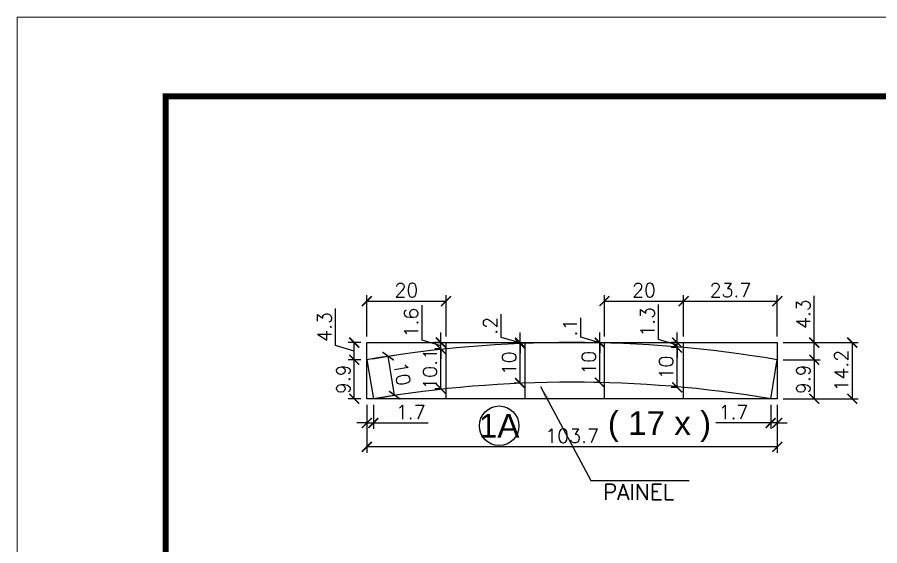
# Model space of a CAD drawing. Extents: x 2582 to 11841, y -26396 to 2611.
# Drawn here: x 4180.1 to 4615.8, y -2641.3 to -2374.5 of the extents above; entities that cross this region are included whole.
import ezdxf
from ezdxf.enums import TextEntityAlignment as Align

# ---------------------------------------------------------------- set-up
doc = ezdxf.new("R2010")
doc.units = 0
doc.linetypes.add('DASHED', pattern=[0.75, 0.5, -0.25])
for name, color, linetype in [('COTA', 241, 'Continuous'), ('Painéis', 200, 'Continuous'), ('Romaneio', 10, 'Continuous')]:
    doc.layers.add(name, color=color, linetype=linetype)
doc.layers.add('Folhas', color=255, linetype='Continuous', lineweight=9)
doc.layers.add('SARRAFO DE PRESSAO', color=251, linetype='DASHED', lineweight=9)
doc.styles.add('ARIAL', font='arial.ttf')
doc.styles.add('COTA TECNICA', font='techl___.ttf', dxfattribs={"height": 10})
doc.styles.add('Romans', font='romans.shx')
doc.dimstyles.new('Cota Seção (2x)', dxfattribs={"dimtxt": 7, "dimasz": 5, "dimexe": 3, "dimexo": 3, "dimgap": 2, "dimtad": 3, "dimdec": 1, "dimlfac": 0.5, "dimzin": 12, "dimdsep": 46, "dimtxsty": 'Romans', "dimblk": 'ARCHTICK', "dimcen": 0, "dimclrd": 4, "dimclre": 4, "dimclrt": 1, "dimadec": 1, "dimazin": 3, "dimtfac": 1, "dimtdec": 1, "dimtmove": 0, "dimatfit": 3, "dimldrblk": 'OBLIQUE', "dimfxl": 1, "dimtolj": 1, "dimtzin": 12, "dimarcsym": 0})
doc.dimstyles.new('PAINEL', dxfattribs={"dimtxt": 10, "dimasz": 3, "dimexe": 3, "dimexo": 3, "dimgap": 3, "dimtad": 1, "dimdec": 1, "dimzin": 12, "dimdsep": 46, "dimtxsty": 'COTA TECNICA', "dimblk1": 'OBLIQUE', "dimblk2": 'OBLIQUE', "dimsah": 1, "dimcen": 0.9, "dimclrd": 4, "dimclre": 4, "dimclrt": 240, "dimadec": 1, "dimazin": 3, "dimtfac": 1, "dimtdec": 1, "dimtmove": 0, "dimatfit": 3, "dimfxl": 1, "dimtolj": 1, "dimtzin": 12, "dimarcsym": 0})

# ---------------------------------------------------------------- blocks, each defined once
blk = doc.blocks.new('9999999999')
at = {"layer": 'Folhas'}
blk.add_lwpolyline([(98138.98, 34190.21), (99623.98, 34190.21), (99623.98, 35240.21), (98138.98, 35240.21)], close=True, dxfattribs=at)
at = {"layer": 'Folhas', "color": 30, "const_width": 3}
blk.add_lwpolyline([(98213.98, 34230.21), (99583.98, 34230.21), (99583.98, 35200.21), (98213.98, 35200.21)], close=True, dxfattribs=at)
blk = doc.blocks.new('_ArchTick')
at = {"color": 0, "linetype": 'ByBlock', "const_width": 0.15}
blk.add_lwpolyline([(-0.5, -0.5), (0.5, 0.5)], dxfattribs=at)
blk = doc.blocks.new('*D696')
at = {"layer": 'COTA', "color": 4, "linetype": 'ByBlock', "lineweight": -2, "transparency": 16777216}
for p, q in [((4582.69, -2538.71), (4582.69, -2515.04)), ((4567.01, -2538.71), (4585.69, -2538.71)), ((4582.69, -2547.36), (4582.69, -2538.71))]:
    blk.add_line(p, q, dxfattribs=at)
at = {"layer": 'COTA', "color": 4, "lineweight": -2, "transparency": 16777216}
blk.add_line((4567.01, -2547.36), (4585.69, -2547.36), dxfattribs=at)
at = {"layer": 'Defpoints', "color": 0, "linetype": 'ByBlock', "transparency": 16777216}
for p in [(4564.01, -2538.71), (4582.69, -2538.71), (4564.01, -2547.36)]:
    blk.add_point(p, dxfattribs=at)
at = {"layer": 'COTA', "color": 4, "linetype": 'ByBlock', "lineweight": -2, "transparency": 16777216, "xscale": 5, "yscale": 5, "zscale": 5}
for p, rotation in [((4582.69, -2538.71), 90), ((4582.69, -2547.36), 270)]:
    blk.add_blockref('_ArchTick', p, dxfattribs=dict(at, rotation=rotation))
at = {"layer": 'COTA', "color": 1, "linetype": 'ByBlock', "transparency": 16777216, "insert": (4577.19, -2524.37), "char_height": 7, "attachment_point": 5, "rotation": 90, "style": 'Romans'}
blk.add_mtext('\\A1;4.3', dxfattribs=at)
blk = doc.blocks.new('_Oblique')
at = {"color": 0, "linetype": 'ByBlock', "lineweight": -2}
blk.add_line((-0.5, -0.5), (0.5, 0.5), dxfattribs=at)
blk = doc.blocks.new('*D697')
at = {"layer": 'COTA', "color": 4, "lineweight": -2, "transparency": 16777216}
blk.add_line((4567.01, -2547.36), (4585.69, -2547.36), dxfattribs=at)
at = {"layer": 'COTA', "color": 4, "linetype": 'ByBlock', "lineweight": -2, "transparency": 16777216}
for p, q in [((4582.69, -2547.36), (4582.69, -2567.09)), ((4567.01, -2567.09), (4585.69, -2567.09))]:
    blk.add_line(p, q, dxfattribs=at)
at = {"layer": 'Defpoints', "color": 0, "linetype": 'ByBlock', "transparency": 16777216}
for p in [(4564.01, -2547.36), (4564.01, -2567.09), (4582.69, -2567.09)]:
    blk.add_point(p, dxfattribs=at)
at = {"layer": 'COTA', "color": 4, "linetype": 'ByBlock', "lineweight": -2, "transparency": 16777216, "xscale": 5, "yscale": 5, "zscale": 5}
for p, rotation in [((4582.69, -2547.36), 90), ((4582.69, -2567.09), 270)]:
    blk.add_blockref('_ArchTick', p, dxfattribs=dict(at, rotation=rotation))
at = {"layer": 'COTA', "color": 1, "linetype": 'ByBlock', "transparency": 16777216, "insert": (4577.19, -2557.22), "char_height": 7, "attachment_point": 5, "rotation": 90, "style": 'Romans'}
blk.add_mtext('\\A1;9.9', dxfattribs=at)
blk = doc.blocks.new('*D700')
at = {"layer": 'COTA', "color": 4, "lineweight": -2, "transparency": 16777216}
blk.add_line((4567.01, -2538.71), (4604.88, -2538.71), dxfattribs=at)
at = {"layer": 'COTA', "color": 4, "linetype": 'ByBlock', "lineweight": -2, "transparency": 16777216}
for p, q in [((4601.88, -2538.71), (4601.88, -2567.09)), ((4567.01, -2567.09), (4604.88, -2567.09))]:
    blk.add_line(p, q, dxfattribs=at)
at = {"layer": 'Defpoints', "color": 0, "linetype": 'ByBlock', "transparency": 16777216}
for p in [(4564.01, -2538.71), (4564.01, -2567.09), (4601.88, -2567.09)]:
    blk.add_point(p, dxfattribs=at)
at = {"layer": 'COTA', "color": 4, "linetype": 'ByBlock', "lineweight": -2, "transparency": 16777216, "xscale": 5, "yscale": 5, "zscale": 5}
for p, rotation in [((4601.88, -2538.71), 90), ((4601.88, -2567.09), 270)]:
    blk.add_blockref('_ArchTick', p, dxfattribs=dict(at, rotation=rotation))
at = {"layer": 'COTA', "color": 1, "linetype": 'ByBlock', "transparency": 16777216, "insert": (4596.38, -2552.9), "char_height": 7, "attachment_point": 5, "rotation": 90, "style": 'Romans'}
blk.add_mtext('\\A1;14.2', dxfattribs=at)
blk = doc.blocks.new('*D701')
at = {"layer": 'COTA', "color": 4, "linetype": 'ByBlock', "lineweight": -2, "transparency": 16777216}
for p, q in [((4359.66, -2546.87), (4370.4, -2545.06)), ((4370.76, -2565.28), (4367.44, -2545.56))]:
    blk.add_line(p, q, dxfattribs=at)
at = {"layer": 'COTA', "color": 4, "lineweight": -2, "transparency": 16777216}
blk.add_line((4362.98, -2566.59), (4373.72, -2564.78), dxfattribs=at)
at = {"layer": 'Defpoints', "color": 0, "linetype": 'ByBlock', "transparency": 16777216}
for p in [(4356.7, -2547.36), (4367.44, -2545.56), (4360.02, -2567.09)]:
    blk.add_point(p, dxfattribs=at)
at = {"layer": 'COTA', "color": 4, "linetype": 'ByBlock', "lineweight": -2, "transparency": 16777216, "xscale": 5, "yscale": 5, "zscale": 5}
for p, rotation in [((4367.44, -2545.56), 99.54929658617472), ((4370.76, -2565.28), 279.5492965861748)]:
    blk.add_blockref('_ArchTick', p, dxfattribs=dict(at, rotation=rotation))
at = {"layer": 'COTA', "color": 1, "linetype": 'ByBlock', "transparency": 16777216, "insert": (4374.52, -2554.51), "char_height": 7, "attachment_point": 5, "rotation": 279.5493, "style": 'Romans'}
blk.add_mtext('\\A1;10', dxfattribs=at)
blk = doc.blocks.new('*D1105')
at = {"layer": 'COTA', "color": 4, "linetype": 'ByBlock', "lineweight": -2, "transparency": 16777216}
for p, q in [((4393.7, -2541.96), (4391.1, -2541.96)), ((4394.1, -2562.06), (4394.1, -2541.96))]:
    blk.add_line(p, q, dxfattribs=at)
at = {"layer": 'COTA', "color": 4, "lineweight": -2, "transparency": 16777216}
blk.add_line((4393.7, -2562.06), (4391.1, -2562.06), dxfattribs=at)
at = {"layer": 'Defpoints', "color": 0, "linetype": 'ByBlock', "transparency": 16777216}
for p in [(4394.1, -2541.96), (4396.7, -2541.96), (4396.7, -2562.06)]:
    blk.add_point(p, dxfattribs=at)
at = {"layer": 'COTA', "color": 4, "linetype": 'ByBlock', "lineweight": -2, "transparency": 16777216, "xscale": 5, "yscale": 5, "zscale": 5}
for p, rotation in [((4394.1, -2541.96), 90), ((4394.1, -2562.06), 270)]:
    blk.add_blockref('_ArchTick', p, dxfattribs=dict(at, rotation=rotation))
at = {"layer": 'COTA', "color": 1, "linetype": 'ByBlock', "transparency": 16777216, "insert": (4388.6, -2552.01), "char_height": 7, "attachment_point": 5, "rotation": 90, "style": 'Romans'}
blk.add_mtext('\\A1;10.1', dxfattribs=at)
blk = doc.blocks.new('*D1106')
at = {"layer": 'COTA', "color": 4, "linetype": 'ByBlock', "lineweight": -2, "transparency": 16777216}
for p, q in [((4384.6, -2537.48), (4384.6, -2519.81)), ((4394.1, -2538.71), (4394.1, -2533.71)), ((4394.1, -2540.33), (4384.6, -2537.48)), ((4393.7, -2538.71), (4391.1, -2538.71)), ((4394.1, -2541.96), (4394.1, -2538.71)), ((4394.1, -2541.96), (4394.1, -2538.71)), ((4394.1, -2541.96), (4394.1, -2546.96))]:
    blk.add_line(p, q, dxfattribs=at)
at = {"layer": 'COTA', "color": 4, "lineweight": -2, "transparency": 16777216}
blk.add_line((4393.7, -2541.96), (4391.1, -2541.96), dxfattribs=at)
at = {"layer": 'Defpoints', "color": 0, "linetype": 'ByBlock', "transparency": 16777216}
for p in [(4394.1, -2538.71), (4396.7, -2538.71), (4396.7, -2541.96)]:
    blk.add_point(p, dxfattribs=at)
at = {"layer": 'COTA', "color": 4, "linetype": 'ByBlock', "lineweight": -2, "transparency": 16777216, "xscale": 5, "yscale": 5, "zscale": 5}
for p, rotation in [((4394.1, -2538.71), 270), ((4394.1, -2541.96), 90)]:
    blk.add_blockref('_ArchTick', p, dxfattribs=dict(at, rotation=rotation))
at = {"layer": 'COTA', "color": 1, "linetype": 'ByBlock', "transparency": 16777216, "insert": (4379.1, -2528.65), "char_height": 7, "attachment_point": 5, "rotation": 90, "style": 'Romans'}
blk.add_mtext('\\A1;1.6', dxfattribs=at)
blk = doc.blocks.new('*D1107')
at = {"layer": 'COTA', "color": 4, "linetype": 'ByBlock', "lineweight": -2, "transparency": 16777216}
for p, q in [((4433.7, -2539.15), (4431.11, -2539.15)), ((4434.11, -2559.17), (4434.11, -2539.15))]:
    blk.add_line(p, q, dxfattribs=at)
at = {"layer": 'COTA', "color": 4, "lineweight": -2, "transparency": 16777216}
blk.add_line((4433.7, -2559.17), (4431.11, -2559.17), dxfattribs=at)
at = {"layer": 'Defpoints', "color": 0, "linetype": 'ByBlock', "transparency": 16777216}
for p in [(4434.11, -2539.15), (4436.7, -2539.15), (4436.7, -2559.17)]:
    blk.add_point(p, dxfattribs=at)
at = {"layer": 'COTA', "color": 4, "linetype": 'ByBlock', "lineweight": -2, "transparency": 16777216, "xscale": 5, "yscale": 5, "zscale": 5}
for p, rotation in [((4434.11, -2539.15), 90), ((4434.11, -2559.17), 270)]:
    blk.add_blockref('_ArchTick', p, dxfattribs=dict(at, rotation=rotation))
at = {"layer": 'COTA', "color": 1, "linetype": 'ByBlock', "transparency": 16777216, "insert": (4428.61, -2549.16), "char_height": 7, "attachment_point": 5, "rotation": 90, "style": 'Romans'}
blk.add_mtext('\\A1;10', dxfattribs=at)
blk = doc.blocks.new('*D1108')
at = {"layer": 'COTA', "color": 4, "linetype": 'ByBlock', "lineweight": -2, "transparency": 16777216}
for p, q in [((4424.61, -2536.08), (4424.61, -2524.41)), ((4434.11, -2538.71), (4434.11, -2533.71)), ((4434.11, -2538.93), (4424.61, -2536.08)), ((4433.7, -2538.71), (4431.11, -2538.71)), ((4434.11, -2539.15), (4434.11, -2538.71)), ((4434.11, -2539.15), (4434.11, -2538.71)), ((4434.11, -2539.15), (4434.11, -2544.15))]:
    blk.add_line(p, q, dxfattribs=at)
at = {"layer": 'COTA', "color": 4, "lineweight": -2, "transparency": 16777216}
blk.add_line((4433.7, -2539.15), (4431.11, -2539.15), dxfattribs=at)
at = {"layer": 'Defpoints', "color": 0, "linetype": 'ByBlock', "transparency": 16777216}
for p in [(4434.11, -2538.71), (4436.7, -2538.71), (4436.7, -2539.15)]:
    blk.add_point(p, dxfattribs=at)
at = {"layer": 'COTA', "color": 4, "linetype": 'ByBlock', "lineweight": -2, "transparency": 16777216, "xscale": 5, "yscale": 5, "zscale": 5}
for p, rotation in [((4434.11, -2538.71), 270), ((4434.11, -2539.15), 90)]:
    blk.add_blockref('_ArchTick', p, dxfattribs=dict(at, rotation=rotation))
at = {"layer": 'COTA', "color": 1, "linetype": 'ByBlock', "transparency": 16777216, "insert": (4419.11, -2530.25), "char_height": 7, "attachment_point": 5, "rotation": 90, "style": 'Romans'}
blk.add_mtext('\\A1;.2', dxfattribs=at)
blk = doc.blocks.new('*D1109')
at = {"layer": 'COTA', "color": 4, "linetype": 'ByBlock', "lineweight": -2, "transparency": 16777216}
for p, q in [((4473.7, -2538.92), (4471.33, -2538.92)), ((4474.33, -2558.93), (4474.33, -2538.92))]:
    blk.add_line(p, q, dxfattribs=at)
at = {"layer": 'COTA', "color": 4, "lineweight": -2, "transparency": 16777216}
blk.add_line((4473.7, -2558.93), (4471.33, -2558.93), dxfattribs=at)
at = {"layer": 'Defpoints', "color": 0, "linetype": 'ByBlock', "transparency": 16777216}
for p in [(4474.33, -2538.92), (4476.7, -2538.92), (4476.7, -2558.93)]:
    blk.add_point(p, dxfattribs=at)
at = {"layer": 'COTA', "color": 4, "linetype": 'ByBlock', "lineweight": -2, "transparency": 16777216, "xscale": 5, "yscale": 5, "zscale": 5}
for p, rotation in [((4474.33, -2538.92), 90), ((4474.33, -2558.93), 270)]:
    blk.add_blockref('_ArchTick', p, dxfattribs=dict(at, rotation=rotation))
at = {"layer": 'COTA', "color": 1, "linetype": 'ByBlock', "transparency": 16777216, "insert": (4468.83, -2548.92), "char_height": 7, "attachment_point": 5, "rotation": 90, "style": 'Romans'}
blk.add_mtext('\\A1;10', dxfattribs=at)
blk = doc.blocks.new('*D1110')
at = {"layer": 'COTA', "color": 4, "linetype": 'ByBlock', "lineweight": -2, "transparency": 16777216}
for p, q in [((4464.83, -2535.96), (4464.83, -2526.3)), ((4474.33, -2538.71), (4474.33, -2533.71)), ((4474.33, -2538.81), (4464.83, -2535.96)), ((4473.7, -2538.71), (4471.33, -2538.71)), ((4474.33, -2538.92), (4474.33, -2538.71)), ((4474.33, -2538.92), (4474.33, -2538.71)), ((4474.33, -2538.92), (4474.33, -2543.92))]:
    blk.add_line(p, q, dxfattribs=at)
at = {"layer": 'COTA', "color": 4, "lineweight": -2, "transparency": 16777216}
blk.add_line((4473.7, -2538.92), (4471.33, -2538.92), dxfattribs=at)
at = {"layer": 'Defpoints', "color": 0, "linetype": 'ByBlock', "transparency": 16777216}
for p in [(4474.33, -2538.71), (4476.7, -2538.71), (4476.7, -2538.92)]:
    blk.add_point(p, dxfattribs=at)
at = {"layer": 'COTA', "color": 4, "linetype": 'ByBlock', "lineweight": -2, "transparency": 16777216, "xscale": 5, "yscale": 5, "zscale": 5}
for p, rotation in [((4474.33, -2538.71), 270), ((4474.33, -2538.92), 90)]:
    blk.add_blockref('_ArchTick', p, dxfattribs=dict(at, rotation=rotation))
at = {"layer": 'COTA', "color": 1, "linetype": 'ByBlock', "transparency": 16777216, "insert": (4459.33, -2531.13), "char_height": 7, "attachment_point": 5, "rotation": 90, "style": 'Romans'}
blk.add_mtext('\\A1;.1', dxfattribs=at)
blk = doc.blocks.new('*D1111')
at = {"layer": 'COTA', "color": 4, "linetype": 'ByBlock', "lineweight": -2, "transparency": 16777216}
for p, q in [((4513.7, -2541.25), (4510.44, -2541.25)), ((4513.44, -2561.34), (4513.44, -2541.25))]:
    blk.add_line(p, q, dxfattribs=at)
at = {"layer": 'COTA', "color": 4, "lineweight": -2, "transparency": 16777216}
blk.add_line((4513.7, -2561.34), (4510.44, -2561.34), dxfattribs=at)
at = {"layer": 'Defpoints', "color": 0, "linetype": 'ByBlock', "transparency": 16777216}
for p in [(4513.44, -2541.25), (4516.7, -2541.25), (4516.7, -2561.34)]:
    blk.add_point(p, dxfattribs=at)
at = {"layer": 'COTA', "color": 4, "linetype": 'ByBlock', "lineweight": -2, "transparency": 16777216, "xscale": 5, "yscale": 5, "zscale": 5}
for p, rotation in [((4513.44, -2541.25), 90), ((4513.44, -2561.34), 270)]:
    blk.add_blockref('_ArchTick', p, dxfattribs=dict(at, rotation=rotation))
at = {"layer": 'COTA', "color": 1, "linetype": 'ByBlock', "transparency": 16777216, "insert": (4507.94, -2551.29), "char_height": 7, "attachment_point": 5, "rotation": 90, "style": 'Romans'}
blk.add_mtext('\\A1;10', dxfattribs=at)
blk = doc.blocks.new('*D1112')
at = {"layer": 'COTA', "color": 4, "linetype": 'ByBlock', "lineweight": -2, "transparency": 16777216}
for p, q in [((4503.94, -2537.13), (4503.94, -2519.46)), ((4513.44, -2538.71), (4513.44, -2533.71)), ((4513.44, -2539.98), (4503.94, -2537.13)), ((4513.7, -2538.71), (4510.44, -2538.71)), ((4513.44, -2541.25), (4513.44, -2538.71)), ((4513.44, -2541.25), (4513.44, -2538.71)), ((4513.44, -2541.25), (4513.44, -2546.25))]:
    blk.add_line(p, q, dxfattribs=at)
at = {"layer": 'COTA', "color": 4, "lineweight": -2, "transparency": 16777216}
blk.add_line((4513.7, -2541.25), (4510.44, -2541.25), dxfattribs=at)
at = {"layer": 'Defpoints', "color": 0, "linetype": 'ByBlock', "transparency": 16777216}
for p in [(4513.44, -2538.71), (4516.7, -2538.71), (4516.7, -2541.25)]:
    blk.add_point(p, dxfattribs=at)
at = {"layer": 'COTA', "color": 4, "linetype": 'ByBlock', "lineweight": -2, "transparency": 16777216, "xscale": 5, "yscale": 5, "zscale": 5}
for p, rotation in [((4513.44, -2538.71), 270), ((4513.44, -2541.25), 90)]:
    blk.add_blockref('_ArchTick', p, dxfattribs=dict(at, rotation=rotation))
at = {"layer": 'COTA', "color": 1, "linetype": 'ByBlock', "transparency": 16777216, "insert": (4498.44, -2528.29), "char_height": 7, "attachment_point": 5, "rotation": 90, "style": 'Romans'}
blk.add_mtext('\\A1;1.3', dxfattribs=at)
blk = doc.blocks.new('*D1113')
at = {"layer": 'COTA', "color": 4, "lineweight": -2, "transparency": 16777216}
blk.add_line((4356.7, -2535.71), (4356.7, -2514.8), dxfattribs=at)
at = {"layer": 'COTA', "color": 4, "linetype": 'ByBlock', "lineweight": -2, "transparency": 16777216}
for p, q in [((4356.7, -2517.8), (4396.7, -2517.8)), ((4396.7, -2535.71), (4396.7, -2514.8))]:
    blk.add_line(p, q, dxfattribs=at)
at = {"layer": 'Defpoints', "color": 0, "linetype": 'ByBlock', "transparency": 16777216}
for p in [(4396.7, -2517.8), (4356.7, -2538.71), (4396.7, -2538.71)]:
    blk.add_point(p, dxfattribs=at)
at = {"layer": 'COTA', "color": 4, "linetype": 'ByBlock', "lineweight": -2, "transparency": 16777216, "xscale": 5, "yscale": 5, "zscale": 5, "rotation": 180}
blk.add_blockref('_ArchTick', (4356.7, -2517.8), dxfattribs=at)
at = {"layer": 'COTA', "color": 4, "linetype": 'ByBlock', "lineweight": -2, "transparency": 16777216, "xscale": 5, "yscale": 5, "zscale": 5}
blk.add_blockref('_ArchTick', (4396.7, -2517.8), dxfattribs=at)
at = {"layer": 'COTA', "color": 1, "linetype": 'ByBlock', "transparency": 16777216, "insert": (4376.7, -2512.3), "char_height": 7, "attachment_point": 5, "style": 'Romans'}
blk.add_mtext('\\A1;20', dxfattribs=at)
blk = doc.blocks.new('*D1115')
at = {"layer": 'COTA', "color": 4, "lineweight": -2, "transparency": 16777216}
blk.add_line((4476.7, -2535.71), (4476.7, -2514.8), dxfattribs=at)
at = {"layer": 'COTA', "color": 4, "linetype": 'ByBlock', "lineweight": -2, "transparency": 16777216}
for p, q in [((4476.7, -2517.8), (4516.7, -2517.8)), ((4516.7, -2535.71), (4516.7, -2514.8))]:
    blk.add_line(p, q, dxfattribs=at)
at = {"layer": 'Defpoints', "color": 0, "linetype": 'ByBlock', "transparency": 16777216}
for p in [(4516.7, -2517.8), (4476.7, -2538.71), (4516.7, -2538.71)]:
    blk.add_point(p, dxfattribs=at)
at = {"layer": 'COTA', "color": 4, "linetype": 'ByBlock', "lineweight": -2, "transparency": 16777216, "xscale": 5, "yscale": 5, "zscale": 5, "rotation": 180}
blk.add_blockref('_ArchTick', (4476.7, -2517.8), dxfattribs=at)
at = {"layer": 'COTA', "color": 4, "linetype": 'ByBlock', "lineweight": -2, "transparency": 16777216, "xscale": 5, "yscale": 5, "zscale": 5}
blk.add_blockref('_ArchTick', (4516.7, -2517.8), dxfattribs=at)
at = {"layer": 'COTA', "color": 1, "linetype": 'ByBlock', "transparency": 16777216, "insert": (4496.7, -2512.3), "char_height": 7, "attachment_point": 5, "style": 'Romans'}
blk.add_mtext('\\A1;20', dxfattribs=at)
blk = doc.blocks.new('*D1116')
at = {"layer": 'COTA', "color": 4, "lineweight": -2, "transparency": 16777216}
blk.add_line((4516.7, -2535.71), (4516.7, -2514.8), dxfattribs=at)
at = {"layer": 'COTA', "color": 4, "linetype": 'ByBlock', "lineweight": -2, "transparency": 16777216}
for p, q in [((4516.7, -2517.8), (4564.01, -2517.8)), ((4564.01, -2535.71), (4564.01, -2514.8))]:
    blk.add_line(p, q, dxfattribs=at)
at = {"layer": 'Defpoints', "color": 0, "linetype": 'ByBlock', "transparency": 16777216}
for p in [(4564.01, -2517.8), (4516.7, -2538.71), (4564.01, -2538.71)]:
    blk.add_point(p, dxfattribs=at)
at = {"layer": 'COTA', "color": 4, "linetype": 'ByBlock', "lineweight": -2, "transparency": 16777216, "xscale": 5, "yscale": 5, "zscale": 5, "rotation": 180}
blk.add_blockref('_ArchTick', (4516.7, -2517.8), dxfattribs=at)
at = {"layer": 'COTA', "color": 4, "linetype": 'ByBlock', "lineweight": -2, "transparency": 16777216, "xscale": 5, "yscale": 5, "zscale": 5}
blk.add_blockref('_ArchTick', (4564.01, -2517.8), dxfattribs=at)
at = {"layer": 'COTA', "color": 1, "linetype": 'ByBlock', "transparency": 16777216, "insert": (4540.36, -2512.3), "char_height": 7, "attachment_point": 5, "style": 'Romans'}
blk.add_mtext('\\A1;23.7', dxfattribs=at)
blk = doc.blocks.new('*D1117')
at = {"layer": 'COTA', "color": 4, "linetype": 'ByBlock', "lineweight": -2, "transparency": 16777216}
for p, q in [((4356.7, -2570.09), (4356.7, -2594.35)), ((4564.01, -2591.35), (4356.7, -2591.35))]:
    blk.add_line(p, q, dxfattribs=at)
at = {"layer": 'COTA', "color": 4, "lineweight": -2, "transparency": 16777216}
blk.add_line((4564.01, -2570.09), (4564.01, -2594.35), dxfattribs=at)
at = {"layer": 'Defpoints', "color": 0, "linetype": 'ByBlock', "transparency": 16777216}
for p in [(4356.7, -2567.09), (4564.01, -2567.09), (4356.7, -2591.35)]:
    blk.add_point(p, dxfattribs=at)
at = {"layer": 'COTA', "color": 4, "linetype": 'ByBlock', "lineweight": -2, "transparency": 16777216, "xscale": 5, "yscale": 5, "zscale": 5, "rotation": 180}
blk.add_blockref('_ArchTick', (4356.7, -2591.35), dxfattribs=at)
at = {"layer": 'COTA', "color": 4, "linetype": 'ByBlock', "lineweight": -2, "transparency": 16777216, "xscale": 5, "yscale": 5, "zscale": 5}
blk.add_blockref('_ArchTick', (4564.01, -2591.35), dxfattribs=at)
at = {"layer": 'COTA', "color": 1, "linetype": 'ByBlock', "transparency": 16777216, "insert": (4460.36, -2585.85), "char_height": 7, "attachment_point": 5, "style": 'Romans'}
blk.add_mtext('\\A1;103.7', dxfattribs=at)
blk = doc.blocks.new('*D1118')
at = {"layer": 'COTA', "color": 4, "lineweight": -2, "transparency": 16777216}
blk.add_line((4356.7, -2570.09), (4356.7, -2582.31), dxfattribs=at)
at = {"layer": 'COTA', "color": 4, "linetype": 'ByBlock', "lineweight": -2, "transparency": 16777216}
for p, q in [((4360.02, -2570.09), (4360.02, -2582.31)), ((4356.7, -2579.31), (4351.7, -2579.31)), ((4356.7, -2579.31), (4360.02, -2579.31)), ((4360.02, -2579.31), (4387.69, -2579.31))]:
    blk.add_line(p, q, dxfattribs=at)
at = {"layer": 'Defpoints', "color": 0, "linetype": 'ByBlock', "transparency": 16777216}
for p in [(4356.7, -2567.09), (4360.02, -2567.09), (4360.02, -2579.31)]:
    blk.add_point(p, dxfattribs=at)
at = {"layer": 'COTA', "color": 4, "linetype": 'ByBlock', "lineweight": -2, "transparency": 16777216, "xscale": 5, "yscale": 5, "zscale": 5}
blk.add_blockref('_ArchTick', (4356.7, -2579.31), dxfattribs=at)
at = {"layer": 'COTA', "color": 4, "linetype": 'ByBlock', "lineweight": -2, "transparency": 16777216, "xscale": 5, "yscale": 5, "zscale": 5, "rotation": 180}
blk.add_blockref('_ArchTick', (4360.02, -2579.31), dxfattribs=at)
at = {"layer": 'COTA', "color": 1, "linetype": 'ByBlock', "transparency": 16777216, "insert": (4378.86, -2573.81), "char_height": 7, "attachment_point": 5, "style": 'Romans'}
blk.add_mtext('\\A1;1.7', dxfattribs=at)
blk = doc.blocks.new('*D1119')
at = {"layer": 'COTA', "color": 4, "linetype": 'ByBlock', "lineweight": -2, "transparency": 16777216}
for p, q in [((4560.69, -2570.09), (4560.69, -2582.31)), ((4560.69, -2579.31), (4533.02, -2579.31)), ((4564.01, -2579.31), (4560.69, -2579.31)), ((4564.01, -2579.31), (4569.01, -2579.31))]:
    blk.add_line(p, q, dxfattribs=at)
at = {"layer": 'COTA', "color": 4, "lineweight": -2, "transparency": 16777216}
blk.add_line((4564.01, -2570.09), (4564.01, -2582.31), dxfattribs=at)
at = {"layer": 'Defpoints', "color": 0, "linetype": 'ByBlock', "transparency": 16777216}
for p in [(4560.69, -2567.09), (4564.01, -2567.09), (4560.69, -2579.31)]:
    blk.add_point(p, dxfattribs=at)
at = {"layer": 'COTA', "color": 4, "linetype": 'ByBlock', "lineweight": -2, "transparency": 16777216, "xscale": 5, "yscale": 5, "zscale": 5}
blk.add_blockref('_ArchTick', (4560.69, -2579.31), dxfattribs=at)
at = {"layer": 'COTA', "color": 4, "linetype": 'ByBlock', "lineweight": -2, "transparency": 16777216, "xscale": 5, "yscale": 5, "zscale": 5, "rotation": 180}
blk.add_blockref('_ArchTick', (4564.01, -2579.31), dxfattribs=at)
at = {"layer": 'COTA', "color": 1, "linetype": 'ByBlock', "transparency": 16777216, "insert": (4541.86, -2573.81), "char_height": 7, "attachment_point": 5, "style": 'Romans'}
blk.add_mtext('\\A1;1.7', dxfattribs=at)
blk = doc.blocks.new('*D1120')
at = {"layer": 'COTA', "color": 4, "linetype": 'ByBlock', "lineweight": -2, "transparency": 16777216}
for p, q in [((4353.7, -2547.36), (4347.35, -2547.36)), ((4350.35, -2567.09), (4350.35, -2547.36))]:
    blk.add_line(p, q, dxfattribs=at)
at = {"layer": 'COTA', "color": 4, "lineweight": -2, "transparency": 16777216}
blk.add_line((4353.7, -2567.09), (4347.35, -2567.09), dxfattribs=at)
at = {"layer": 'Defpoints', "color": 0, "linetype": 'ByBlock', "transparency": 16777216}
for p in [(4350.35, -2547.36), (4356.7, -2547.36), (4356.7, -2567.09)]:
    blk.add_point(p, dxfattribs=at)
at = {"layer": 'COTA', "color": 4, "linetype": 'ByBlock', "lineweight": -2, "transparency": 16777216, "xscale": 5, "yscale": 5, "zscale": 5}
for p, rotation in [((4350.35, -2547.36), 90), ((4350.35, -2567.09), 270)]:
    blk.add_blockref('_ArchTick', p, dxfattribs=dict(at, rotation=rotation))
at = {"layer": 'COTA', "color": 1, "linetype": 'ByBlock', "transparency": 16777216, "insert": (4344.85, -2557.22), "char_height": 7, "attachment_point": 5, "rotation": 90, "style": 'Romans'}
blk.add_mtext('\\A1;9.9', dxfattribs=at)
blk = doc.blocks.new('*D1121')
at = {"layer": 'COTA', "color": 4, "linetype": 'ByBlock', "lineweight": -2, "transparency": 16777216}
for p, q in [((4340.85, -2540.18), (4340.85, -2521.52)), ((4353.7, -2538.71), (4347.35, -2538.71)), ((4350.35, -2547.36), (4350.35, -2538.71)), ((4350.35, -2543.03), (4340.85, -2540.18))]:
    blk.add_line(p, q, dxfattribs=at)
at = {"layer": 'COTA', "color": 4, "lineweight": -2, "transparency": 16777216}
blk.add_line((4353.7, -2547.36), (4347.35, -2547.36), dxfattribs=at)
at = {"layer": 'Defpoints', "color": 0, "linetype": 'ByBlock', "transparency": 16777216}
for p in [(4350.35, -2538.71), (4356.7, -2538.71), (4356.7, -2547.36)]:
    blk.add_point(p, dxfattribs=at)
at = {"layer": 'COTA', "color": 4, "linetype": 'ByBlock', "lineweight": -2, "transparency": 16777216, "xscale": 5, "yscale": 5, "zscale": 5}
for p, rotation in [((4350.35, -2538.71), 90), ((4350.35, -2547.36), 270)]:
    blk.add_blockref('_ArchTick', p, dxfattribs=dict(at, rotation=rotation))
at = {"layer": 'COTA', "color": 1, "linetype": 'ByBlock', "transparency": 16777216, "insert": (4335.35, -2530.85), "char_height": 7, "attachment_point": 5, "rotation": 90, "style": 'Romans'}
blk.add_mtext('\\A1;4.3', dxfattribs=at)

msp = doc.modelspace()

# ---------------------------------------------------------------- linework, layer by layer
at = {"linetype": 'ByBlock'}
msp.add_line((4560.69, -2567.09), (4564.01, -2547.36), dxfattribs=at)
at = {"layer": 'COTA', "linetype": 'ByBlock'}
for p, q in [((4356.7, -2538.71), (4564.01, -2538.71)), ((4356.7, -2567.09), (4356.7, -2538.71)), ((4396.7, -2567.09), (4396.7, -2538.71)), ((4436.7, -2567.09), (4436.7, -2538.71)), ((4476.7, -2567.09), (4476.7, -2538.71)), ((4516.7, -2567.09), (4516.7, -2538.71)), ((4564.01, -2538.71), (4564.01, -2567.09)), ((4564.01, -2567.09), (4356.7, -2567.09))]:
    msp.add_line(p, q, dxfattribs=at)
at = {"layer": 'Painéis'}
msp.add_line((4356.7, -2547.36), (4360.02, -2567.09), dxfattribs=at)
for radius in [624.8, 604.8]:
    msp.add_arc((4460.36, -3163.51), radius, 80.4507, 99.5493, dxfattribs=at)
at = {"layer": 'Romaneio', "color": 1, "linetype": 'ByBlock'}
msp.add_circle((4423.55, -2580.73), 10, dxfattribs=at)

# ---------------------------------------------------------------- block references
at = {"layer": 'SARRAFO DE PRESSAO', "color": 6, "linetype": 'ByBlock'}
msp.add_blockref('9999999999', (-93958.84, -37614.68), dxfattribs=at)

# ---------------------------------------------------------------- texts
at = {"color": 240, "insert": (4511.97, -2610.18), "char_height": 8, "attachment_point": 3, "style": 'Romans'}
msp.add_mtext('\\A1;PAINEL', dxfattribs=at)
at = {"layer": 'Romaneio', "color": 255, "linetype": 'ByBlock', "style": 'ARIAL'}
for s, p in [('( 17 x )', (4504.51, -2579.35)), ('1A', (4423.55, -2580.73))]:
    msp.add_text(s, height=12, dxfattribs=at).set_placement(p, align=Align.MIDDLE_CENTER)

# ---------------------------------------------------------------- dimensions: what is measured, and where the dimension line sits
at = {"layer": 'COTA', "linetype": 'ByBlock'}
for base, p1, p2, picture, middle in [((4396.7, -2517.8), (4356.7, -2538.71), (4396.7, -2538.71), '*D1113', (4376.7, -2512.3)), ((4360.02, -2579.31), (4356.7, -2567.09), (4360.02, -2567.09), '*D1118', (4378.86, -2573.81)), ((4356.7, -2591.35), (4564.01, -2567.09), (4356.7, -2567.09), '*D1117', (4460.36, -2585.85)), ((4560.69, -2579.31), (4564.01, -2567.09), (4560.69, -2567.09), '*D1119', (4541.86, -2573.81))]:
    dim = msp.add_linear_dim(base=base, p1=p1, p2=p2, dimstyle='Cota Seção (2x)', dxfattribs=at)
    dim.commit()
    dim.dimension.update_dxf_attribs({"geometry": picture, "text_midpoint": middle})
for base, p1, p2, picture, middle in [((4516.7, -2517.8), (4476.7, -2538.71), (4516.7, -2538.71), '*D1115', (4496.7, -2512.3)), ((4564.01, -2517.8), (4516.7, -2538.71), (4564.01, -2538.71), '*D1116', (4540.36, -2512.3))]:
    dim = msp.add_linear_dim(base=base, p1=p1, p2=p2, dimstyle='Cota Seção (2x)', override={"dimtmove": 1}, dxfattribs=at)
    dim.commit()
    dim.dimension.update_dxf_attribs({"geometry": picture, "text_midpoint": middle})
for base, p1, p2, angle, picture, middle in [((4582.69, -2538.71), (4564.01, -2547.36), (4564.01, -2538.71), 270, '*D696', (4577.19, -2524.37)), ((4434.11, -2539.15), (4436.7, -2559.17), (4436.7, -2539.15), 90, '*D1107', (4428.61, -2549.16)), ((4474.33, -2538.92), (4476.7, -2558.93), (4476.7, -2538.92), 90, '*D1109', (4468.83, -2548.92)), ((4513.44, -2541.25), (4516.7, -2561.34), (4516.7, -2541.25), 90, '*D1111', (4507.94, -2551.29)), ((4601.88, -2567.09), (4564.01, -2538.71), (4564.01, -2567.09), 270, '*D700', (4596.38, -2552.9)), ((4350.35, -2547.36), (4356.7, -2567.09), (4356.7, -2547.36), 90, '*D1120', (4344.85, -2557.22)), ((4582.69, -2567.09), (4564.01, -2547.36), (4564.01, -2567.09), 270, '*D697', (4577.19, -2557.22))]:
    dim = msp.add_linear_dim(base=base, p1=p1, p2=p2, angle=angle, dimstyle='Cota Seção (2x)', dxfattribs=at)
    dim.commit()
    dim.dimension.update_dxf_attribs({"geometry": picture, "text_midpoint": middle})
for base, p1, p2, picture, middle in [((4350.35, -2538.71), (4356.7, -2547.36), (4356.7, -2538.71), '*D1121', (4335.35, -2538.18)), ((4394.1, -2538.71), (4396.7, -2541.96), (4396.7, -2538.71), '*D1106', (4379.1, -2535.48)), ((4513.44, -2538.71), (4516.7, -2541.25), (4516.7, -2538.71), '*D1112', (4498.44, -2535.13)), ((4434.11, -2538.71), (4436.7, -2539.15), (4436.7, -2538.71), '*D1108', (4419.11, -2534.08)), ((4474.33, -2538.71), (4476.7, -2538.92), (4476.7, -2538.71), '*D1110', (4459.33, -2533.96))]:
    dim = msp.add_linear_dim(base=base, p1=p1, p2=p2, angle=90, dimstyle='Cota Seção (2x)', override={"dimtmove": 1}, dxfattribs=at)
    dim.commit()
    dim.dimension.update_dxf_attribs({"geometry": picture, "text_midpoint": middle})
dim = msp.add_linear_dim(base=(4394.098, -2541.9559), p1=(4396.7045, -2562.064), p2=(4396.7045, -2541.9559), angle=90, dimstyle='Cota Seção (2x)', dxfattribs=at)
dim.commit()
dim.dimension.update_dxf_attribs({"geometry": '*D1105', "text_midpoint": (4394.098, -2552.01), "dimtype": 160})
dim = msp.add_aligned_dim(p1=(4360.02, -2567.09), p2=(4356.7, -2547.36), distance=-10.89, dimstyle='Cota Seção (2x)', dxfattribs=at)
dim.commit()
dim.dimension.update_dxf_attribs({"geometry": '*D701', "text_midpoint": (4374.52, -2554.51)})

# ---------------------------------------------------------------- leaders
at = {"annotation_type": 0, "has_hookline": 1, "hookline_direction": 1, "horizontal_direction": (-1, 0, 0)}
msp.add_leader([(4444.48, -2560.96), (4469.87, -2608.32), (4515.56, -2608.32)], dimstyle='PAINEL', override={"dimasz": 7}, dxfattribs=at)

doc.saveas('drawing.dxf')
